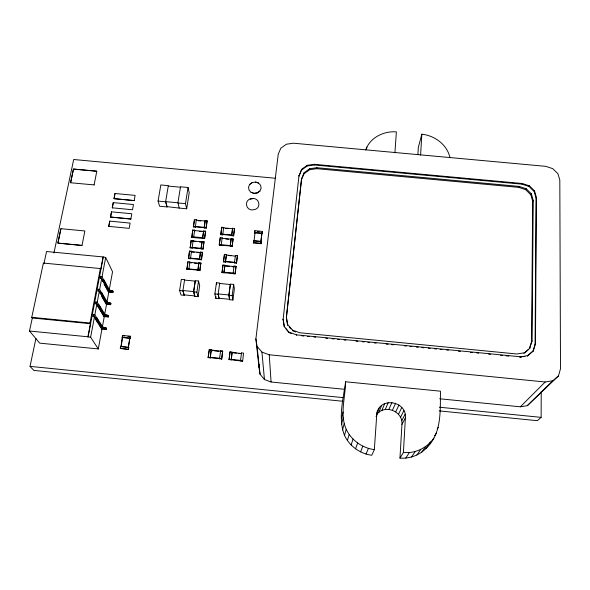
<?xml version="1.0" encoding="UTF-8"?>
<svg xmlns="http://www.w3.org/2000/svg" width="590" height="590" viewBox="0 0 590 590"><rect width="100%" height="100%" fill="white"/><g stroke="black" fill="none" stroke-linecap="round" stroke-linejoin="round"><path stroke-width="0.89" d="M291.63 333.557L289.203 332.671L284.306 326.469L283.089 319.19L284.314 326.934L284.306 326.469M439.211 410.883L537.343 420.685L541.133 417.366L541.236 391.605M286.386 317.855L301.49 179.832L304.034 173.77L309.617 169.706L316.749 168.688L518.699 187.362L525.72 189.7L530.845 194.796L532.689 201.301L531.538 341.721L529.459 348.697L532.091 341.057L533.205 200.371L531.354 193.852L526.221 188.756L519.178 186.418L316.808 167.708L309.661 168.725L304.064 172.796L301.512 178.866L286.379 317.14L287.603 325.09L286.379 317.14M533.006 351.22L535.086 344.221L536.059 198.093L534.208 191.588L529.075 186.499L522.039 184.161L314.278 164.971L307.139 165.989L301.549 170.053L298.99 176.1L301.564 169.396L307.169 165.325L314.315 164.315L522.364 183.527L529.414 185.865L534.555 190.961L536.413 197.473L535.455 343.778L533.375 350.792L527.416 355.977L533.375 350.792M292.485 330.806L292.493 330.12L287.603 324.389M296.475 335.319L296.49 334.862L289.203 332.214M301.549 170.053L301.564 169.396M301.49 179.832L301.512 178.866M304.034 173.77L304.064 172.796M307.139 165.989L307.169 165.325M309.617 169.706L309.661 168.725M314.278 164.971L314.315 164.315M377.482 411.407L376.737 414.999L374.34 449.632L371.774 455.266C360.077 453.784 349.516 446.099 344.508 435.42C337.849 418.354 343.255 399.224 345.607 381.782L440.472 391.2C440.133 410.965 441.991 433.694 426.002 448.422C419.291 455.34 409.526 458.836 399.954 458.128L403.39 452.574L405.396 417.875C407.012 401.259 380.402 396.377 376.826 413.081M420.611 155.111L421.828 134.188C434.653 135.575 447.257 144.646 449.949 157.7M399.954 458.128L401.952 424.38C403.272 411.119 383.972 403.604 376.479 414.94M417.904 154.558L418.325 147.426L421.828 134.188M316.749 168.688L316.808 167.708M394.924 152.758L396.377 131.872C383.81 130.855 369.937 137.566 365.712 149.978M374.34 449.632C364.296 448.312 355.033 442.692 349.199 434.417C338.114 418.922 345.371 399.017 345.607 381.782M283.097 319.669L299.005 175.459M343.948 389.245L271.076 382.003L264.46 379.54L260.043 374.2L259.003 367.437L259.327 364.686M259.003 367.437L255.898 338.852L278.244 154.138L280.833 148.193L286.423 144.203L293.51 143.208L545.735 166.343L552.749 168.644L557.904 173.659L559.814 180.075L560.5 368.743L558.472 375.904L527.312 405.677L520.365 406.798L439.705 398.774M261.009 243.714L261.2 241.428L253.597 240.713L253.368 242.505L253.412 242.992L261.009 243.714L261.2 241.428M261.931 233.647L262.439 231.405L254.865 230.683L254.681 232.962L261.901 233.286L260.905 241.885M242.638 361.176L243.545 353.115L241.502 352.916L240.528 360.615L242.638 361.176L231.221 359.716L232.172 352.355L230.056 351.788L229.053 359.48L231.221 359.716M261.901 233.286L260.883 241.531L253.98 240.875M262.248 233.684L262.439 231.405M253.412 242.992L253.597 240.713M254.681 232.962L254.865 230.683M255.028 232.637L254.017 241.236L253.641 241.199M240.587 360.969L240.587 360.379L231.162 359.45M238.957 353.358L241.517 353.609L241.502 352.916M231.177 360.04L232.106 351.987M229.127 359.841L230.056 351.788M221.7 359.104L222.644 351.057L220.601 350.858L219.569 358.543L221.7 359.104L222.644 351.057M229.65 299.713L228.883 295.28L230.388 284.085L233.662 284.395L234.363 288.945L232.895 300.022L229.65 299.713L228.957 294.978L230.366 284.513L219.694 283.48M233.109 273.701L233.094 273.096L224.008 272.226L224.915 265.64L236.037 266.732L235.085 273.893L233.109 273.701L234.001 266.083L235.97 266.274L236.037 266.732M232.217 266.673L234.024 266.85L234.001 266.083M234.547 262.978L234.54 262.277L225.498 261.414L226.383 254.976L235.454 256.185L235.432 255.411L237.394 255.595L236.516 263.162L234.547 262.978L234.481 262.506L235.432 255.411M235.085 273.893L235.97 266.274M236.516 263.162L237.394 255.595M232.895 300.022L232.172 295.597L233.662 284.395M219.657 358.897L219.635 358.307L210.224 357.378L211.198 350.349L212.975 350.792M230.196 245.706L231.155 238.707L233.102 238.891L232.217 246.377L230.27 246.192L230.196 245.706L232.15 245.89L232.217 246.377M231.627 235.218L232.578 228.278L234.518 228.463L233.64 235.897L231.7 235.712L231.627 235.218L233.574 235.403L233.64 235.897M230.27 246.192L231.132 239.134M231.7 235.712L232.556 228.706L223.64 227.858M232.15 245.89L233.102 238.891M233.574 235.403L234.518 228.463M219.067 298.68L218.16 294.24L219.709 283.053L216.442 282.735L214.871 293.923L215.822 298.37L219.067 298.68L218.241 293.938L228.957 294.978M210.254 357.968L211.22 349.929L209.177 349.73L208.108 357.407L210.254 357.968L210.224 357.378M233.146 273.428L222.054 272.639L222.961 265.028L224.938 265.212L225.011 265.677M225.498 261.414L225.505 262.108L223.536 261.923L223.455 261.451L224.443 254.364L226.405 254.548L226.383 254.976M222.054 272.639L222.961 265.028M223.536 261.923L224.443 254.364M211.272 350.622L211.22 349.929M224.938 265.212L223.949 272.374L221.973 272.182M225.505 262.108L226.405 254.548M222.194 237.858L221.206 244.85L219.251 244.666L220.24 237.674L222.194 237.858L222.275 238.345M222.762 234.864L223.654 227.438L221.715 227.253L220.822 234.68L222.762 234.864L222.755 234.149L231.693 234.997M219.251 244.666L219.34 245.145L230.299 245.927M215.822 298.37L216.058 296.667M208.211 357.769L209.162 350.954M219.34 245.145L220.24 237.674M220.822 234.68L221.715 227.253M198.056 296.645L199.686 285.597L198.528 281.01L195.261 280.693L193.594 291.866L194.818 296.335L198.056 296.645L196.876 292.183L198.528 281.01M197.827 269.947L198.889 262.808L200.858 262.993L199.914 270.596L197.938 270.404L197.827 269.947L199.804 270.139L199.914 270.596M199.435 259.15L200.489 252.07L202.451 252.262L201.507 259.814L199.545 259.622L199.435 259.15L201.404 259.342L201.507 259.814M201.028 248.456L202.075 241.435L204.022 241.627L203.093 249.12L201.138 248.936L201.028 248.456L202.982 248.641L203.093 249.12M202.591 237.94L203.631 230.985L205.571 231.169L204.649 238.611L202.702 238.426L202.591 237.94L204.546 238.124L204.649 238.611M204.147 227.489L205.18 220.594L207.112 220.778L206.19 228.175L204.251 227.991L204.147 227.489L206.087 227.674L206.19 228.175M197.938 270.404L198.874 263.229L189.832 262.366M199.545 259.622L200.475 252.498L191.47 251.635M201.138 248.936L202.053 241.863L193.092 241.008L195.865 241.627M204.251 227.991L205.158 221.021L196.278 220.181M198.889 262.808L198.874 263.229M196.957 252.505L200.556 252.852L200.489 252.07M202.702 238.426L191.816 237.394L192.768 229.953L194.707 230.137L194.774 230.933L194.693 230.565L203.616 231.405L202.672 237.718L193.727 236.87L193.763 237.578M194.818 296.335L193.69 291.563L195.246 281.128L184.604 280.095M199.804 270.139L200.858 262.993M201.404 259.342L202.451 252.262M202.982 248.641L204.022 241.627M204.546 238.124L205.571 231.169M206.087 227.674L207.112 220.778M184.257 295.31L182.893 290.826L184.611 279.667L181.351 279.35L179.618 290.509L181.019 294.993L184.257 295.31L182.996 290.531L193.69 291.563M197.893 269.8L188.83 268.929L188.881 269.534L186.905 269.35L187.878 261.746L189.847 261.938L189.921 262.705L191.728 262.882M199.501 259.01L190.474 258.147L190.526 258.759L188.564 258.575L189.523 251.023L191.484 251.215L191.558 251.989L194.257 252.247M201.094 248.316L192.111 247.461L192.156 248.08L190.201 247.889L191.16 240.403L193.107 240.587L193.181 241.369M204.221 227.327L195.312 226.486L195.356 227.15L193.417 226.966L194.361 219.576L196.293 219.76L196.404 220.269M186.905 269.35L187.863 263.111M188.564 258.575L189.523 251.023M190.201 247.889L191.16 240.403M191.816 237.394L192.768 229.953M193.417 226.966L194.339 220.94M188.881 269.534L189.847 261.938M190.526 258.759L191.484 251.215M192.156 248.08L193.107 240.587M194.707 230.137L193.645 237.084L191.698 236.9M195.356 227.15L196.293 219.76M186.691 208.786L189.213 192.775L188.04 187.495L180.511 186.794L177.892 202.945L185.481 203.661L186.691 208.786L179.198 208.078L177.981 202.798L165.709 201.64L167.066 206.935L159.61 206.234L158.076 201.079L160.827 184.95L168.32 185.651L165.62 201.795L167.066 206.935M185.481 203.661L188.04 187.495M179.198 208.078L167.118 206.648M366.442 149.654L366.855 147.058M128.753 347.584L120.633 346.426L120.286 348.395L128.413 349.546L128.753 347.584L128.266 347.274L129.829 338.24L122.55 337.517L121.12 346.832M128.421 347.547L129.829 338.24M128.413 349.546L128.546 347.208M129.977 338.52L130.442 336.219L122.565 335.445L122.219 337.392L122.705 337.805M130.309 338.549L130.442 336.219M122.565 335.445L120.965 346.551L128.266 347.274M130.862 219.023L131.784 213.757L111.51 211.84L110.522 217.046L130.862 219.023L110.522 217.046M112.277 207.805L132.536 209.767L133.458 204.538L113.258 202.636L112.299 207.857L113.258 202.636M134.203 200.578L135.11 195.386L114.998 193.498L114.04 198.683L134.203 200.578L114.017 198.631L114.998 193.498M105.403 327.723C106.938 327.671 106.466 330.245 105.168 328.999L105.403 327.723L102.763 327.022L97.04 318.121L95.388 317.545M107.446 316.55L107.682 315.289L105.064 314.573L99.43 305.369L97.793 304.779L97.549 306.077L99.186 306.66L104.828 315.842C106.222 316.992 110.5 317.029 107.682 315.289M109.939 302.98C111.451 302.965 110.986 305.495 109.71 304.226L109.939 302.98L107.336 302.25L101.797 292.751L100.167 292.146M112.174 290.796C113.671 290.804 113.214 293.311 111.945 292.028L112.174 290.796L109.585 290.051L104.142 280.257L102.52 279.645M105.64 329.139L105.868 327.863M107.918 316.69L108.147 315.429M110.175 304.374L110.404 303.12M112.41 292.175L112.631 290.944M105.979 329.301L106.215 328.025M108.258 316.86L108.486 315.598M110.514 304.551L110.743 303.297M112.742 292.36L112.97 291.121M43.896 263.833L46.536 251.517L103.095 256.945L100.75 269.313L100.366 268.553L43.395 263.066L31.757 317.324L32.295 317.995L29.5 331.027L39.7 343.144L98.294 348.941L102.107 328.298M102.439 326.506L104.43 315.739M104.762 313.939L106.584 304.071M106.915 302.279L108.907 291.504M109.239 289.712L112.55 271.761L105.684 257.439L103.095 256.945M105.168 328.999L102.719 328.46L102.763 327.022M104.828 315.842L105.064 314.573M109.71 304.226L107.291 303.673L107.336 302.25M111.945 292.028L109.541 291.467L109.585 290.051M102.719 328.46L102.955 327.185M105.013 316.004L105.249 314.743M107.291 303.673L107.52 302.427M109.541 291.467L109.77 290.228M103.066 328.623L103.302 327.339M105.359 316.166L105.595 314.905M107.631 303.843L107.859 302.589M109.88 291.637L110.109 290.398M103.516 328.748L103.752 327.472M105.809 316.299L106.045 315.038M108.081 303.975L108.309 302.722M110.323 291.777L110.551 290.538M104.017 328.837L104.253 327.561M106.311 316.388L106.539 315.119M108.575 304.064L108.803 302.81M110.817 291.866L111.045 290.627M104.636 328.903L104.873 327.627M106.923 316.454L107.159 315.193M109.187 304.138L109.416 302.884M111.429 291.939L111.658 290.7M102.527 328.298L96.797 319.433L95.683 318.939L95.934 317.634M98.088 306.158L98.331 304.868M107.107 303.503L101.561 294.026L100.47 293.51L100.706 292.227M109.357 291.29L103.906 281.526L102.822 281.002L103.058 279.726M96.192 319.079L96.436 317.767M98.589 306.298L98.832 305.008M100.964 293.658L101.207 292.375M103.316 281.142L103.552 279.874M96.583 319.249L96.826 317.944M98.98 306.476L99.223 305.185M101.347 293.835L101.591 292.559M103.7 281.327L103.936 280.058M96.797 319.433L97.04 318.121M99.186 306.66L99.43 305.369M101.561 294.026L101.797 292.751M103.906 281.526L104.142 280.257M98.294 348.941L90.624 337.251L87.939 336.787L90.425 323.704L90.005 323.04L100.366 268.553M108.774 226.427L109.747 221.117L130.125 223.101L129.173 228.359L108.752 226.368L109.77 221.169M110.544 217.105L111.51 211.84M88.08 337.001L103.228 257.203M98.574 320.982L94.865 314.772L93.397 314.632L93.014 316.653L94.481 316.793L101.922 329.139M100.256 307.397L97.254 302.117L95.831 301.977L95.469 303.887L96.893 304.02L94.865 314.772M103.87 297.176L99.651 289.388L98.242 289.248L97.888 291.136L99.297 291.268L97.254 302.117M106.178 284.778L102.041 276.74L100.632 276.607L100.263 278.561L101.672 278.701L99.651 289.388M90.624 337.251L94.481 316.793M102.041 276.74L105.684 257.439M82.017 245.44L84.871 230.963L60.903 228.684L57.909 243.132L82.017 245.44L57.879 243.08L60.932 228.736M94.098 184.965L96.804 171.218L73.44 169.035L70.601 182.76L94.076 184.906M342.915 401.266L33.844 370.402L30.031 366.383L35.916 338.498M53.941 253.051L73.684 159.507L275.523 178.261M70.601 182.76L73.47 169.094L96.804 171.218M341.499 418.657L343.107 411.99M341.522 424.35L343.137 417.838M342.532 429.992L344.184 423.642M344.508 435.42L346.219 429.218M347.399 440.472L349.199 434.417M351.116 444.993L353.034 439.063M355.556 448.843L357.614 443.024M360.579 451.896L362.798 446.158M376.811 414.092L379.141 408.169M376.088 416.651L376.737 414.999M378.869 412.336L381.605 405.5M381.885 410.463L384.709 403.575M366.043 454.057L368.433 448.385M385.314 409.438L388.235 402.52M259.91 191.057L261.112 188.306L260.618 185.349L258.582 183.077L255.544 182.03L252.314 182.546L249.747 184.338L248.53 187.082L249.002 190.039L251.038 192.333L254.091 193.387L257.336 192.923L259.91 191.057L257.336 192.864L254.084 193.328L251.038 192.333M388.921 409.335L391.952 402.417M392.468 410.153L395.61 403.258M395.728 411.85L398.965 404.998M398.464 414.298L401.79 407.513M400.492 417.344L403.892 410.647M518.699 187.362L519.178 186.418M522.039 184.161L522.364 183.527M401.687 420.781L405.124 414.173M525.72 189.7L526.221 188.756M401.952 424.38L405.396 417.875M529.075 186.499L529.414 185.865M429.52 444.005L430.663 441.873M530.845 194.796L531.354 193.852M534.208 191.588L534.555 190.961M532.689 201.301L533.205 200.371M536.059 198.093L536.413 197.473M405.78 458.091L409.394 452.537C419.173 451.571 428.362 446.247 433.834 438.046M411.466 457.058L415.249 451.475M416.835 455.052L420.788 449.41M437.367 428.783L438.348 427.396M421.732 452.147L425.825 446.416M434.624 435.641L436.571 432.935M426.002 448.422L430.221 442.589M531.538 341.721L532.091 341.057M527.777 355.549L519.812 357.179L521.501 356.913M523.883 353.432L530.004 348.041M535.086 344.221L535.455 343.778M520.365 406.798L545.19 381.988L552.867 380.757L558.472 375.904M527.312 405.677L552.867 380.757M525.277 352.245L528.065 349.877M250.16 198.919C244.319 200.983 245.831 209.708 251.945 209.966L255.212 209.443C261.09 207.429 259.489 198.69 253.42 198.454L250.167 198.978L253.427 198.506M249.747 184.397L252.314 182.546M524.414 352.783L516.818 353.985L299.757 332.753L292.493 330.12M523.19 356.648L524.879 356.382M403.39 452.574L409.394 452.537M168.312 186.086L180.496 187.222M158.076 201.079L165.62 201.795M207.208 221.287L205.231 221.398L205.18 220.594M198.137 220.726L200.799 220.977M221.796 227.755L223.735 227.939L223.654 227.438M225.476 228.396L228.153 228.647M257.432 231.42L259.106 231.582M193.299 226.464L195.238 226.641M195.401 226.855L204.295 227.696M254.644 232.467L262.218 233.183M192.878 230.454L194.818 230.638M205.674 231.664L203.734 231.479L203.631 230.985M199.236 231.354L201.905 231.605M220.734 234.178L222.681 234.363M222.814 234.518L231.745 235.366M222.172 238.279L233.168 239.385M225.808 238.98L228.5 239.238M253.368 242.505L260.972 243.228M191.278 240.89L193.225 241.074M199.45 241.966L202.134 242.225M230.248 245.573L221.265 244.717L221.294 245.337M190.083 247.409L192.038 247.601M192.2 247.815L201.175 248.67M189.648 251.502L190.954 251.628M201.249 252.616L202.554 252.734M228.242 255.492L230.948 255.75M188.439 258.103L190.408 258.287M223.455 261.451L225.424 261.643M234.481 262.506L236.45 262.697M190.563 258.494L199.582 259.357M225.557 261.754L234.591 262.624M199 263.273L200.969 263.457M225.881 266.068L229.503 266.415M194.442 263.14L197.149 263.398M233.043 273.244L235.019 273.435M186.779 268.885L188.756 269.077M188.918 269.269L197.982 270.139M179.618 290.509L182.893 290.826M193.594 291.866L196.876 292.183M214.871 293.923L218.16 294.24M228.883 295.28L232.172 295.597M184.316 294.897L194.877 295.922M219.119 298.274L229.702 299.3M296.49 334.862L520.159 356.751M301.969 335.85L303.798 336.035M307.456 336.389L309.285 336.573M313.865 337.015L315.694 337.2M325.761 338.181L327.598 338.365M332.17 338.808L333.999 338.992M337.664 339.346L339.493 339.53M344.073 339.973L345.902 340.157M355.969 341.138L357.798 341.322M362.378 341.765L364.207 341.949M367.872 342.303L369.701 342.488M374.274 342.93L376.11 343.115M386.177 344.095L388.006 344.28M391.664 344.634L393.5 344.811M404.482 345.888L406.311 346.072M409.976 346.426L411.805 346.603M416.378 347.053L418.214 347.237M421.872 347.591L423.701 347.768M428.281 348.218L430.11 348.395M434.69 348.845L436.519 349.029M440.177 349.383L442.006 349.56M446.586 350.01L448.415 350.187M458.482 351.175L460.318 351.352M470.385 352.341L472.214 352.518M476.794 352.968L478.623 353.144M488.69 354.133L490.519 354.31M500.593 355.298L502.422 355.475M506.08 355.836L508.831 356.102M31.757 317.324L90.005 323.04M32.295 317.995L90.425 323.704M122.772 335.828L124.527 336.005M128.023 336.352L130.648 336.61M122.219 337.392L130.11 338.166M29.5 331.027L87.939 336.787M255.898 338.852L257.041 346.249L261.923 352.09L269.232 354.774L545.19 381.988M222.732 351.426L209.177 349.73M230.815 352.223L241.517 353.609M214.679 350.962L218.942 351.382M232.984 352.768L236.398 353.1M120.286 348.395L128.207 349.177M208.108 357.407L210.151 357.606M210.298 357.643L221.619 358.742M229.053 359.48L231.103 359.679M30.031 366.383L343.247 397.63M439.321 407.211L541.133 417.366M109.143 303.267L110.898 303.474M110.669 304.728L106.274 304.211L101.738 296.512M108.42 317.036L104.002 316.513L98.006 306.822M106.141 329.471L101.701 328.947L98.891 324.625M110.5 290.995L112.248 291.202M112.897 292.544L108.523 292.028L104.069 284.092M95.138 318.858L95.683 318.939M99.924 293.429L100.47 293.51M102.284 280.914L102.822 281.002M255.551 182.089L258.582 183.077M293.289 331.101L295.708 331.978M289.233 327L290.855 328.903M285.944 328.844L289.203 332.671M96.074 320.304L97.955 323.187M93.397 314.632L95.735 318.512M99.504 322.531L100.89 324.861M120.633 346.426L120.847 346.802M95.831 301.977L104.201 316.793M98.242 289.248L106.48 304.462M100.632 276.607L108.73 292.293M187.878 261.746L188.004 262.218M220.601 350.858L220.69 351.227M216.442 282.735L216.751 284.262M224.008 272.226L224.03 272.831M231.155 238.707L231.221 239.201M232.578 228.278L232.607 229.075L232.556 228.706M257.041 346.249L260.043 374.2M261.923 352.09L264.46 379.54M269.232 354.774L271.076 382.003"/></g></svg>
